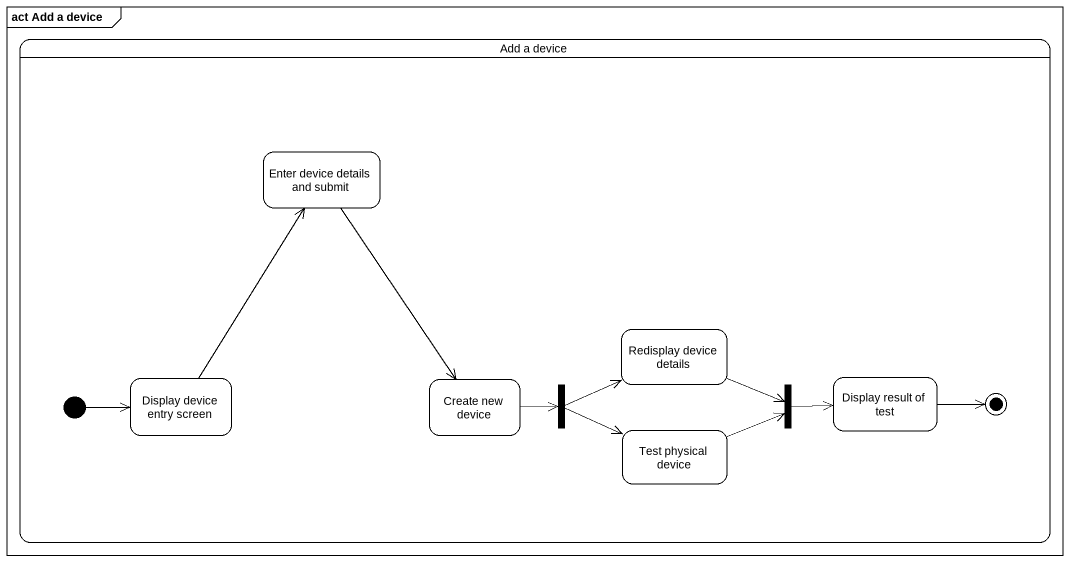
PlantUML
@startuml
mainframe act Add a device
hide empty description
state "Add a device" as Add_a_device {
  state "Enter device details and submit" as Enter_device_details_and
  state "Redisplay device details" as Redisplay_device_details
  state "Display device entry screen" as Display_device_entry_screen
  state "Create new device" as Create_new_device
  state fork1 <<fork>>
  state fork2 <<join>>
  state "Display result of test" as Display_result_of_test
  state "Test physical device" as Test_physical_device
  [*] -right-> Display_device_entry_screen
  Display_result_of_test -right-> [*]
}
Enter_device_details_and --> Create_new_device
Redisplay_device_details -right-> fork2
Display_device_entry_screen -up-> Enter_device_details_and
Create_new_device -right-> fork1
fork1 -right-> Redisplay_device_details
fork1 -right-> Test_physical_device
fork2 -right-> Display_result_of_test
Test_physical_device -right-> fork2
@enduml
